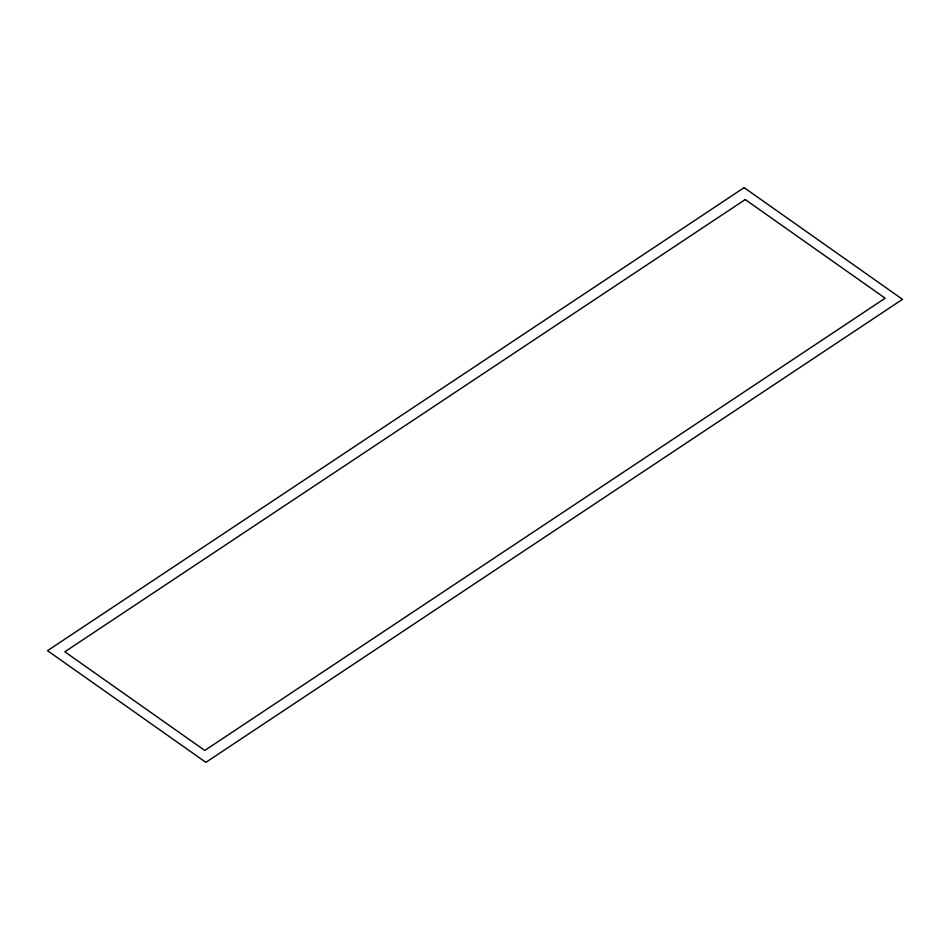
<?xml version="1.0" encoding="UTF-8"?>
<svg xmlns="http://www.w3.org/2000/svg" width="950" height="950" viewBox="0 0 950 950"><rect width="100%" height="100%" fill="white"/><g stroke="black" fill="none" stroke-linecap="round" stroke-linejoin="round"><path stroke-width="1.43" d="M744.111 187.649L47.5 650.679L205.889 762.351L902.5 299.321L744.111 187.649M745.227 199.547L64.838 651.783L204.773 750.453L885.163 298.217L745.227 199.547"/></g></svg>
